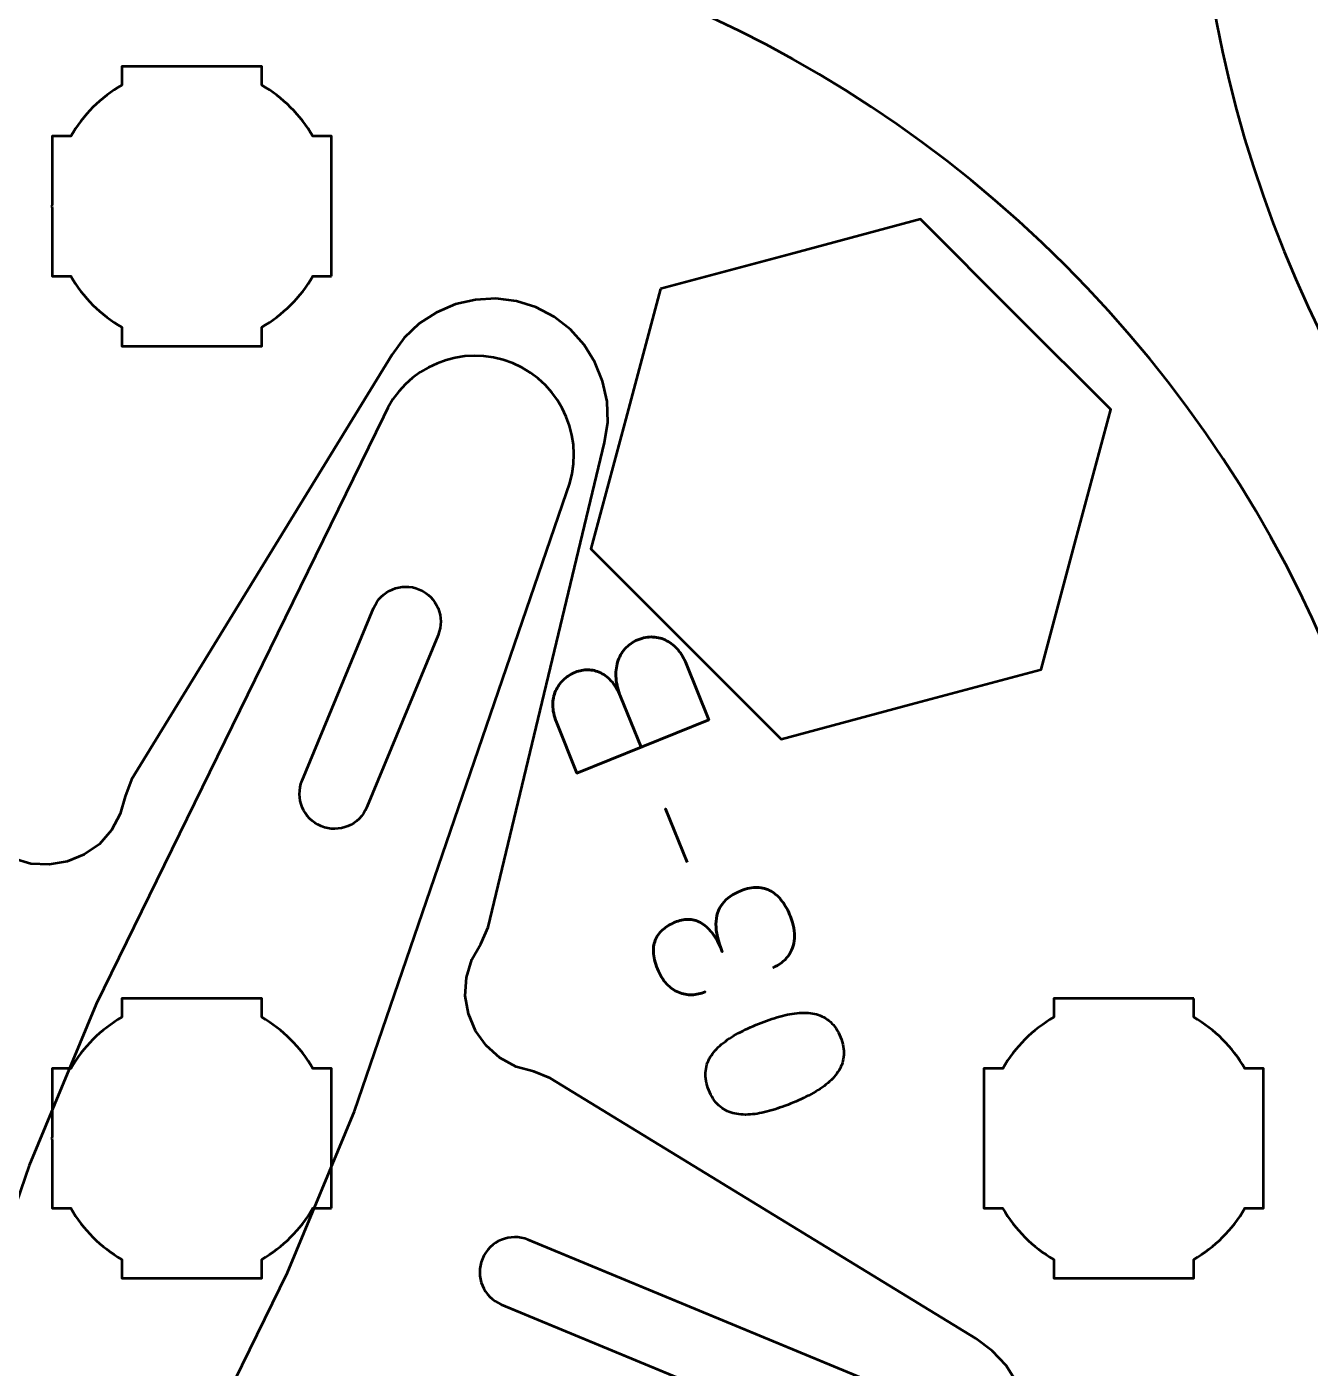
# Model space of a CAD drawing. Header units: centimetres. Extents: x -21 to 0, y -29.7 to 0.
# Drawn here: x -18.354 to -15.6, y -27.055 to -24.178 of the extents above; entities that cross this region are included whole.
import ezdxf

# ---------------------------------------------------------------- set-up
doc = ezdxf.new("R2010")
doc.units = ezdxf.units.CM
doc.header["$MEASUREMENT"] = 0
doc.layers.add('Layer 1', color=7, linetype='Continuous')

msp = doc.modelspace()

# ---------------------------------------------------------------- linework, layer by layer
at = {"layer": 'Layer 1', "color": 1, "lineweight": 53}
msp.add_open_spline([(-21.00003, -29.19995), (-21.00003, -29.19995), (-21.00003, -2.89992), (-21.00003, -2.89992), (-21.00003, -2.89992), (-21.00003, -2.81709), (-20.93286, -2.74992), (-20.85003, -2.74992), (-20.85003, -2.74992), (-20.7672, -2.74992), (-20.70003, -2.68275), (-20.70003, -2.59992), (-20.70003, -2.59992), (-20.70003, -2.51709), (-20.7672, -2.44992), (-20.85003, -2.44992), (-20.85003, -2.44992), (-20.93286, -2.44992), (-21.00003, -2.38275), (-21.00003, -2.29992), (-21.00003, -2.29992), (-21.00003, -2.21709), (-20.93286, -2.14992), (-20.85003, -2.14992), (-20.85003, -2.14992), (-20.7672, -2.14992), (-20.70003, -2.08275), (-20.70003, -1.99992), (-20.70003, -1.99992), (-20.70003, -1.91709), (-20.7672, -1.84992), (-20.85003, -1.84992), (-20.85003, -1.84992), (-20.93286, -1.84992), (-21.00003, -1.78275), (-21.00003, -1.69992), (-21.00003, -1.69992), (-21.00003, -1.61709), (-20.93286, -1.54992), (-20.85003, -1.54992), (-20.85003, -1.54992), (-20.7672, -1.54992), (-20.70003, -1.48275), (-20.70003, -1.39992), (-20.70003, -1.39992), (-20.70003, -1.31709), (-20.7672, -1.24992), (-20.85003, -1.24992), (-20.85003, -1.24992), (-20.93286, -1.24992), (-21.00003, -1.18275), (-21.00003, -1.09992), (-21.00003, -1.09992), (-21.00003, -1.09992), (-21.00003, -0.49992), (-21.00003, -0.49992), (-21.00003, -0.49992), (-21.00003, -0.22295), (-20.77694, 0.00004), (-20.49994, 0.00004), (-20.49994, 0.00004), (-20.49994, 0.00004), (-0.50008, 0.00004), (-0.50008, 0.00004), (-0.50008, 0.00004), (-0.22294, 0.00004), (0.00002, -0.22295), (0.00002, -0.49992), (0.00002, -0.49992), (0.00002, -0.49992), (0.00002, -29.19995), (0.00002, -29.19995), (0.00002, -29.19995), (0.00002, -29.47695), (-0.22294, -29.70004), (-0.50008, -29.70004), (-0.50008, -29.70004), (-0.50008, -29.70004), (-20.49994, -29.70004), (-20.49994, -29.70004), (-20.49994, -29.70004), (-20.77694, -29.70004), (-21.00003, -29.47695), (-21.00003, -29.19995)], degree=3, knots=[0, 0, 0, 0, 0.047619, 0.047619, 0.047619, 0.047619, 0.0952381, 0.0952381, 0.0952381, 0.0952381, 0.1428571, 0.1428571, 0.1428571, 0.1428571, 0.1904762, 0.1904762, 0.1904762, 0.1904762, 0.2380952, 0.2380952, 0.2380952, 0.2380952, 0.2857143, 0.2857143, 0.2857143, 0.2857143, 0.3333333, 0.3333333, 0.3333333, 0.3333333, 0.3809524, 0.3809524, 0.3809524, 0.3809524, 0.4285714, 0.4285714, 0.4285714, 0.4285714, 0.4761905, 0.4761905, 0.4761905, 0.4761905, 0.5238095, 0.5238095, 0.5238095, 0.5238095, 0.5714286, 0.5714286, 0.5714286, 0.5714286, 0.6190476, 0.6190476, 0.6190476, 0.6190476, 0.6666667, 0.6666667, 0.6666667, 0.6666667, 0.7142857, 0.7142857, 0.7142857, 0.7142857, 0.7619048, 0.7619048, 0.7619048, 0.7619048, 0.8095238, 0.8095238, 0.8095238, 0.8095238, 0.8571429, 0.8571429, 0.8571429, 0.8571429, 0.9047619, 0.9047619, 0.9047619, 0.9047619, 0.952381, 0.952381, 0.952381, 0.952381, 1, 1, 1, 1], dxfattribs=at)
at = {"layer": 'Layer 1', "color": 3, "lineweight": 53}
for points in [[(-15.07368, -21.78858), (-14.03898, -20.75388), (-12.36074, -20.75388), (-11.32601, -21.78861), (-11.32601, -21.78861), (-10.29131, -22.82331), (-10.29131, -24.50155), (-11.32601, -25.53625), (-11.32601, -25.53625), (-12.36074, -26.57097), (-14.03898, -26.57097), (-15.07368, -25.53627), (-15.07368, -25.53627), (-16.10841, -24.50155), (-16.10841, -22.82331), (-15.07368, -21.78858)], [(-19.87373, -24.68858), (-18.83903, -23.65388), (-17.16079, -23.65388), (-16.12606, -24.68861), (-16.12606, -24.68861), (-15.09136, -25.72331), (-15.09136, -27.40155), (-16.12606, -28.43625), (-16.12606, -28.43625), (-17.16079, -29.47097), (-18.83903, -29.47097), (-19.87373, -28.43627), (-19.87373, -28.43627), (-20.90846, -27.40155), (-20.90846, -25.72331), (-19.87373, -24.68858)]]:
    msp.add_open_spline(points, degree=3, knots=[0, 0, 0, 0, 0.25, 0.25, 0.25, 0.25, 0.5, 0.5, 0.5, 0.5, 0.75, 0.75, 0.75, 0.75, 1, 1, 1, 1], dxfattribs=at)
at = {"layer": 'Layer 1', "lineweight": 53}
for points, knots in [([(-17.69994, -24.71246), (-17.69994, -24.71246), (-17.74014, -24.71246), (-17.74014, -24.71246), (-17.74014, -24.71246), (-17.76647, -24.75798), (-17.80443, -24.79591), (-17.84994, -24.82224), (-17.84994, -24.82224), (-17.84994, -24.82224), (-17.84994, -24.86246), (-17.84994, -24.86246), (-17.84994, -24.86246), (-17.84994, -24.86246), (-18.14994, -24.86246), (-18.14994, -24.86246), (-18.14994, -24.86246), (-18.14994, -24.86246), (-18.14994, -24.82227), (-18.14994, -24.82227), (-18.14994, -24.82227), (-18.19547, -24.79594), (-18.23346, -24.75799), (-18.25982, -24.71246), (-18.25982, -24.71246), (-18.25982, -24.71246), (-18.29994, -24.71246), (-18.29994, -24.71246), (-18.29994, -24.71246), (-18.29994, -24.71246), (-18.29994, -24.56704), (-18.29994, -24.56704), (-18.29994, -24.56704), (-18.29994, -24.56704), (-18.3, -24.56239), (-18.3, -24.56239), (-18.3, -24.56239), (-18.3, -24.56239), (-18.29994, -24.55775), (-18.29994, -24.55775), (-18.29994, -24.55775), (-18.29994, -24.55775), (-18.29994, -24.41246), (-18.29994, -24.41246), (-18.29994, -24.41246), (-18.29994, -24.41246), (-18.25987, -24.41246), (-18.25987, -24.41246), (-18.25987, -24.41246), (-18.23352, -24.36689), (-18.19552, -24.32888), (-18.14994, -24.30252), (-18.14994, -24.30252), (-18.14994, -24.30252), (-18.14994, -24.26246), (-18.14994, -24.26246), (-18.14994, -24.26246), (-18.14994, -24.26246), (-18.00666, -24.26246), (-18.00666, -24.26246), (-18.00666, -24.26246), (-18.00666, -24.26246), (-17.99999, -24.26238), (-17.99999, -24.26238), (-17.99999, -24.26238), (-17.99999, -24.26238), (-17.99331, -24.26246), (-17.99331, -24.26246), (-17.99331, -24.26246), (-17.99331, -24.26246), (-17.84994, -24.26246), (-17.84994, -24.26246), (-17.84994, -24.26246), (-17.84994, -24.26246), (-17.84994, -24.30256), (-17.84994, -24.30256), (-17.84994, -24.30256), (-17.8044, -24.32892), (-17.76642, -24.36691), (-17.74009, -24.41246), (-17.74009, -24.41246), (-17.74009, -24.41246), (-17.69994, -24.41246), (-17.69994, -24.41246), (-17.69994, -24.41246), (-17.69994, -24.41246), (-17.69994, -24.71246), (-17.69994, -24.71246)], [0, 0, 0, 0, 0.0454545, 0.0454545, 0.0454545, 0.0454545, 0.0909091, 0.0909091, 0.0909091, 0.0909091, 0.1363636, 0.1363636, 0.1363636, 0.1363636, 0.1818182, 0.1818182, 0.1818182, 0.1818182, 0.2272727, 0.2272727, 0.2272727, 0.2272727, 0.2727273, 0.2727273, 0.2727273, 0.2727273, 0.3181818, 0.3181818, 0.3181818, 0.3181818, 0.3636364, 0.3636364, 0.3636364, 0.3636364, 0.4090909, 0.4090909, 0.4090909, 0.4090909, 0.4545455, 0.4545455, 0.4545455, 0.4545455, 0.5, 0.5, 0.5, 0.5, 0.5454545, 0.5454545, 0.5454545, 0.5454545, 0.5909091, 0.5909091, 0.5909091, 0.5909091, 0.6363636, 0.6363636, 0.6363636, 0.6363636, 0.6818182, 0.6818182, 0.6818182, 0.6818182, 0.7272727, 0.7272727, 0.7272727, 0.7272727, 0.7727273, 0.7727273, 0.7727273, 0.7727273, 0.8181818, 0.8181818, 0.8181818, 0.8181818, 0.8636364, 0.8636364, 0.8636364, 0.8636364, 0.9090909, 0.9090909, 0.9090909, 0.9090909, 0.9545455, 0.9545455, 0.9545455, 0.9545455, 1, 1, 1, 1]), ([(-16.99394, -24.73997), (-16.99394, -24.73997), (-16.71511, -24.66526), (-16.71511, -24.66526), (-16.71511, -24.66526), (-16.71511, -24.66526), (-16.43627, -24.59054), (-16.43627, -24.59054), (-16.43627, -24.59054), (-16.43627, -24.59054), (-16.23214, -24.79466), (-16.23214, -24.79466), (-16.23214, -24.79466), (-16.23214, -24.79466), (-16.02802, -24.99879), (-16.02802, -24.99879), (-16.02802, -24.99879), (-16.02802, -24.99879), (-16.10274, -25.27763), (-16.10274, -25.27763), (-16.10274, -25.27763), (-16.10274, -25.27763), (-16.17745, -25.55646), (-16.17745, -25.55646), (-16.17745, -25.55646), (-16.17745, -25.55646), (-16.45628, -25.63118), (-16.45628, -25.63118), (-16.45628, -25.63118), (-16.45628, -25.63118), (-16.73513, -25.70589), (-16.73513, -25.70589), (-16.73513, -25.70589), (-16.73513, -25.70589), (-16.93925, -25.50177), (-16.93925, -25.50177), (-16.93925, -25.50177), (-16.93925, -25.50177), (-17.14337, -25.29765), (-17.14337, -25.29765), (-17.14337, -25.29765), (-17.14337, -25.29765), (-17.06866, -25.0188), (-17.06866, -25.0188), (-17.06866, -25.0188), (-17.06866, -25.0188), (-16.99394, -24.73997), (-16.99394, -24.73997)], [0, 0, 0, 0, 0.0833333, 0.0833333, 0.0833333, 0.0833333, 0.1666667, 0.1666667, 0.1666667, 0.1666667, 0.25, 0.25, 0.25, 0.25, 0.3333333, 0.3333333, 0.3333333, 0.3333333, 0.4166667, 0.4166667, 0.4166667, 0.4166667, 0.5, 0.5, 0.5, 0.5, 0.5833333, 0.5833333, 0.5833333, 0.5833333, 0.6666667, 0.6666667, 0.6666667, 0.6666667, 0.75, 0.75, 0.75, 0.75, 0.8333333, 0.8333333, 0.8333333, 0.8333333, 0.9166667, 0.9166667, 0.9166667, 0.9166667, 1, 1, 1, 1]), ([(-17.76306, -25.79462), (-17.77891, -25.83288), (-17.76073, -25.87677), (-17.72247, -25.89261), (-17.72247, -25.89261), (-17.68422, -25.90846), (-17.64033, -25.89028), (-17.62448, -25.85202), (-17.62448, -25.85202), (-17.62448, -25.85202), (-17.47141, -25.48247), (-17.47141, -25.48247), (-17.47141, -25.48247), (-17.45556, -25.44421), (-17.47374, -25.40033), (-17.512, -25.38448), (-17.512, -25.38448), (-17.55026, -25.36863), (-17.59414, -25.38681), (-17.60999, -25.42507), (-17.60999, -25.42507), (-17.60999, -25.42507), (-17.76306, -25.79462), (-17.76306, -25.79462)], [0, 0, 0, 0, 0.1666667, 0.1666667, 0.1666667, 0.1666667, 0.3333333, 0.3333333, 0.3333333, 0.3333333, 0.5, 0.5, 0.5, 0.5, 0.6666667, 0.6666667, 0.6666667, 0.6666667, 0.8333333, 0.8333333, 0.8333333, 0.8333333, 1, 1, 1, 1]), ([(-17.69994, -26.71246), (-17.69994, -26.71246), (-17.74014, -26.71246), (-17.74014, -26.71246), (-17.74014, -26.71246), (-17.76647, -26.75798), (-17.80443, -26.79591), (-17.84994, -26.82224), (-17.84994, -26.82224), (-17.84994, -26.82224), (-17.84994, -26.86246), (-17.84994, -26.86246), (-17.84994, -26.86246), (-17.84994, -26.86246), (-18.14994, -26.86246), (-18.14994, -26.86246), (-18.14994, -26.86246), (-18.14994, -26.86246), (-18.14994, -26.82227), (-18.14994, -26.82227), (-18.14994, -26.82227), (-18.19547, -26.79594), (-18.23346, -26.75799), (-18.25982, -26.71246), (-18.25982, -26.71246), (-18.25982, -26.71246), (-18.29994, -26.71246), (-18.29994, -26.71246), (-18.29994, -26.71246), (-18.29994, -26.71246), (-18.29994, -26.56704), (-18.29994, -26.56704), (-18.29994, -26.56704), (-18.29994, -26.56704), (-18.3, -26.56239), (-18.3, -26.56239), (-18.3, -26.56239), (-18.3, -26.56239), (-18.29994, -26.55775), (-18.29994, -26.55775), (-18.29994, -26.55775), (-18.29994, -26.55775), (-18.29994, -26.41246), (-18.29994, -26.41246), (-18.29994, -26.41246), (-18.29994, -26.41246), (-18.25987, -26.41246), (-18.25987, -26.41246), (-18.25987, -26.41246), (-18.23352, -26.36689), (-18.19552, -26.32888), (-18.14994, -26.30252), (-18.14994, -26.30252), (-18.14994, -26.30252), (-18.14994, -26.26246), (-18.14994, -26.26246), (-18.14994, -26.26246), (-18.14994, -26.26246), (-18.00666, -26.26246), (-18.00666, -26.26246), (-18.00666, -26.26246), (-18.00666, -26.26246), (-17.99999, -26.26238), (-17.99999, -26.26238), (-17.99999, -26.26238), (-17.99999, -26.26238), (-17.99331, -26.26246), (-17.99331, -26.26246), (-17.99331, -26.26246), (-17.99331, -26.26246), (-17.84994, -26.26246), (-17.84994, -26.26246), (-17.84994, -26.26246), (-17.84994, -26.26246), (-17.84994, -26.30256), (-17.84994, -26.30256), (-17.84994, -26.30256), (-17.8044, -26.32892), (-17.76642, -26.36691), (-17.74009, -26.41246), (-17.74009, -26.41246), (-17.74009, -26.41246), (-17.69994, -26.41246), (-17.69994, -26.41246), (-17.69994, -26.41246), (-17.69994, -26.41246), (-17.69994, -26.71246), (-17.69994, -26.71246)], [0, 0, 0, 0, 0.0454545, 0.0454545, 0.0454545, 0.0454545, 0.0909091, 0.0909091, 0.0909091, 0.0909091, 0.1363636, 0.1363636, 0.1363636, 0.1363636, 0.1818182, 0.1818182, 0.1818182, 0.1818182, 0.2272727, 0.2272727, 0.2272727, 0.2272727, 0.2727273, 0.2727273, 0.2727273, 0.2727273, 0.3181818, 0.3181818, 0.3181818, 0.3181818, 0.3636364, 0.3636364, 0.3636364, 0.3636364, 0.4090909, 0.4090909, 0.4090909, 0.4090909, 0.4545455, 0.4545455, 0.4545455, 0.4545455, 0.5, 0.5, 0.5, 0.5, 0.5454545, 0.5454545, 0.5454545, 0.5454545, 0.5909091, 0.5909091, 0.5909091, 0.5909091, 0.6363636, 0.6363636, 0.6363636, 0.6363636, 0.6818182, 0.6818182, 0.6818182, 0.6818182, 0.7272727, 0.7272727, 0.7272727, 0.7272727, 0.7727273, 0.7727273, 0.7727273, 0.7727273, 0.8181818, 0.8181818, 0.8181818, 0.8181818, 0.8636364, 0.8636364, 0.8636364, 0.8636364, 0.9090909, 0.9090909, 0.9090909, 0.9090909, 0.9545455, 0.9545455, 0.9545455, 0.9545455, 1, 1, 1, 1]), ([(-15.84993, -26.26239), (-15.84993, -26.26239), (-15.84993, -26.30259), (-15.84993, -26.30259), (-15.84993, -26.30259), (-15.80441, -26.32892), (-15.76648, -26.36688), (-15.74015, -26.41239), (-15.74015, -26.41239), (-15.74015, -26.41239), (-15.69993, -26.41239), (-15.69993, -26.41239), (-15.69993, -26.41239), (-15.69993, -26.41239), (-15.69993, -26.71239), (-15.69993, -26.71239), (-15.69993, -26.71239), (-15.69993, -26.71239), (-15.74012, -26.71239), (-15.74012, -26.71239), (-15.74012, -26.71239), (-15.76645, -26.75792), (-15.8044, -26.79591), (-15.84993, -26.82227), (-15.84993, -26.82227), (-15.84993, -26.82227), (-15.84993, -26.86239), (-15.84993, -26.86239), (-15.84993, -26.86239), (-15.84993, -26.86239), (-15.99535, -26.86239), (-15.99535, -26.86239), (-15.99535, -26.86239), (-15.99535, -26.86239), (-16, -26.86245), (-16, -26.86245), (-16, -26.86245), (-16, -26.86245), (-16.00464, -26.86239), (-16.00464, -26.86239), (-16.00464, -26.86239), (-16.00464, -26.86239), (-16.14993, -26.86239), (-16.14993, -26.86239), (-16.14993, -26.86239), (-16.14993, -26.86239), (-16.14993, -26.82232), (-16.14993, -26.82232), (-16.14993, -26.82232), (-16.1955, -26.79597), (-16.23351, -26.75797), (-16.25987, -26.71239), (-16.25987, -26.71239), (-16.25987, -26.71239), (-16.29993, -26.71239), (-16.29993, -26.71239), (-16.29993, -26.71239), (-16.29993, -26.71239), (-16.29993, -26.56911), (-16.29993, -26.56911), (-16.29993, -26.56911), (-16.29993, -26.56911), (-16.30001, -26.56244), (-16.30001, -26.56244), (-16.30001, -26.56244), (-16.30001, -26.56244), (-16.29993, -26.55576), (-16.29993, -26.55576), (-16.29993, -26.55576), (-16.29993, -26.55576), (-16.29993, -26.41239), (-16.29993, -26.41239), (-16.29993, -26.41239), (-16.29993, -26.41239), (-16.25983, -26.41239), (-16.25983, -26.41239), (-16.25983, -26.41239), (-16.23347, -26.36685), (-16.19548, -26.32887), (-16.14993, -26.30254), (-16.14993, -26.30254), (-16.14993, -26.30254), (-16.14993, -26.26239), (-16.14993, -26.26239), (-16.14993, -26.26239), (-16.14993, -26.26239), (-15.84993, -26.26239), (-15.84993, -26.26239)], [0, 0, 0, 0, 0.0454545, 0.0454545, 0.0454545, 0.0454545, 0.0909091, 0.0909091, 0.0909091, 0.0909091, 0.1363636, 0.1363636, 0.1363636, 0.1363636, 0.1818182, 0.1818182, 0.1818182, 0.1818182, 0.2272727, 0.2272727, 0.2272727, 0.2272727, 0.2727273, 0.2727273, 0.2727273, 0.2727273, 0.3181818, 0.3181818, 0.3181818, 0.3181818, 0.3636364, 0.3636364, 0.3636364, 0.3636364, 0.4090909, 0.4090909, 0.4090909, 0.4090909, 0.4545455, 0.4545455, 0.4545455, 0.4545455, 0.5, 0.5, 0.5, 0.5, 0.5454545, 0.5454545, 0.5454545, 0.5454545, 0.5909091, 0.5909091, 0.5909091, 0.5909091, 0.6363636, 0.6363636, 0.6363636, 0.6363636, 0.6818182, 0.6818182, 0.6818182, 0.6818182, 0.7272727, 0.7272727, 0.7272727, 0.7272727, 0.7727273, 0.7727273, 0.7727273, 0.7727273, 0.8181818, 0.8181818, 0.8181818, 0.8181818, 0.8636364, 0.8636364, 0.8636364, 0.8636364, 0.9090909, 0.9090909, 0.9090909, 0.9090909, 0.9545455, 0.9545455, 0.9545455, 0.9545455, 1, 1, 1, 1]), ([(-16.49301, -27.10542), (-16.45475, -27.12127), (-16.43657, -27.16515), (-16.45242, -27.20341), (-16.45242, -27.20341), (-16.46826, -27.24167), (-16.51215, -27.25985), (-16.55041, -27.244), (-16.55041, -27.244), (-16.55041, -27.244), (-17.33571, -26.91872), (-17.33571, -26.91872), (-17.33571, -26.91872), (-17.37396, -26.90287), (-17.39214, -26.85899), (-17.3763, -26.82073), (-17.3763, -26.82073), (-17.36045, -26.78247), (-17.31656, -26.76429), (-17.2783, -26.78014), (-17.2783, -26.78014), (-17.2783, -26.78014), (-16.49301, -27.10542), (-16.49301, -27.10542)], [0, 0, 0, 0, 0.1666667, 0.1666667, 0.1666667, 0.1666667, 0.3333333, 0.3333333, 0.3333333, 0.3333333, 0.5, 0.5, 0.5, 0.5, 0.6666667, 0.6666667, 0.6666667, 0.6666667, 0.8333333, 0.8333333, 0.8333333, 0.8333333, 1, 1, 1, 1])]:
    msp.add_open_spline(points, degree=3, knots=knots, dxfattribs=at)
at = {"layer": 'Layer 1', "color": 5, "lineweight": 53}
for points, knots in [([(-18.88582, -28.05642), (-18.88582, -28.05642), (-18.63555, -27.01547), (-18.63555, -27.01547), (-18.63555, -27.01547), (-18.63555, -27.01547), (-18.61996, -26.97991), (-18.61996, -26.97991), (-18.61996, -26.97991), (-18.61996, -26.97991), (-18.60071, -26.94587), (-18.60071, -26.94587), (-18.60071, -26.94587), (-18.60071, -26.94587), (-18.58952, -26.9085), (-18.58952, -26.9085), (-18.58952, -26.9085), (-18.58952, -26.9085), (-18.58699, -26.86926), (-18.58699, -26.86926), (-18.58699, -26.86926), (-18.58699, -26.86926), (-18.59371, -26.8296), (-18.59371, -26.8296), (-18.59371, -26.8296), (-18.59371, -26.8296), (-18.60873, -26.79338), (-18.60873, -26.79338), (-18.60873, -26.79338), (-18.60873, -26.79338), (-18.63157, -26.76162), (-18.63157, -26.76162), (-18.63157, -26.76162), (-18.63157, -26.76162), (-18.66082, -26.73493), (-18.66082, -26.73493), (-18.66082, -26.73493), (-18.66082, -26.73493), (-18.6959, -26.71611), (-18.6959, -26.71611), (-18.6959, -26.71611), (-18.6959, -26.71611), (-18.73356, -26.70565), (-18.73356, -26.70565), (-18.73356, -26.70565), (-18.73356, -26.70565), (-18.77003, -26.69227), (-18.77003, -26.69227), (-18.77003, -26.69227), (-18.77003, -26.69227), (-19.68203, -26.13273), (-19.68203, -26.13273), (-19.68203, -26.13273), (-19.68203, -26.13273), (-19.71762, -26.10685), (-19.71762, -26.10685), (-19.71762, -26.10685), (-19.71762, -26.10685), (-19.74722, -26.07486), (-19.74722, -26.07486), (-19.74722, -26.07486), (-19.74722, -26.07486), (-19.7715, -26.03823), (-19.7715, -26.03823), (-19.7715, -26.03823), (-19.7715, -26.03823), (-19.78895, -25.99757), (-19.78895, -25.99757), (-19.78895, -25.99757), (-19.78895, -25.99757), (-19.79843, -25.9542), (-19.79843, -25.9542), (-19.79843, -25.9542), (-19.79843, -25.9542), (-19.80083, -25.91033), (-19.80083, -25.91033), (-19.80083, -25.91033), (-19.80083, -25.91033), (-19.79544, -25.86627), (-19.79544, -25.86627), (-19.79544, -25.86627), (-19.79544, -25.86627), (-19.78243, -25.8245), (-19.78243, -25.8245), (-19.78243, -25.8245), (-19.78243, -25.8245), (-19.76179, -25.78503), (-19.76179, -25.78503), (-19.76179, -25.78503), (-19.76179, -25.78503), (-19.73444, -25.75007), (-19.73444, -25.75007), (-19.73444, -25.75007), (-19.73444, -25.75007), (-19.70173, -25.72075), (-19.70173, -25.72075), (-19.70173, -25.72075), (-19.70173, -25.72075), (-19.66466, -25.69752), (-19.66466, -25.69752), (-19.66466, -25.69752), (-19.66466, -25.69752), (-19.62357, -25.6811), (-19.62357, -25.6811), (-19.62357, -25.6811), (-19.62357, -25.6811), (-19.5802, -25.67163), (-19.5802, -25.67163), (-19.5802, -25.67163), (-19.5802, -25.67163), (-19.53665, -25.66995), (-19.53665, -25.66995), (-19.53665, -25.66995), (-19.53665, -25.66995), (-19.49318, -25.67681), (-19.49318, -25.67681), (-19.49318, -25.67681), (-19.49318, -25.67681), (-18.45295, -25.92677), (-18.45295, -25.92677), (-18.45295, -25.92677), (-18.45295, -25.92677), (-18.4174, -25.94236), (-18.4174, -25.94236), (-18.4174, -25.94236), (-18.4174, -25.94236), (-18.38337, -25.9616), (-18.38337, -25.9616), (-18.38337, -25.9616), (-18.38337, -25.9616), (-18.34526, -25.97309), (-18.34526, -25.97309), (-18.34526, -25.97309), (-18.34526, -25.97309), (-18.3057, -25.9749), (-18.3057, -25.9749), (-18.3057, -25.9749), (-18.3057, -25.9749), (-18.2671, -25.96861), (-18.2671, -25.96861), (-18.2671, -25.96861), (-18.2671, -25.96861), (-18.23086, -25.95361), (-18.23086, -25.95361), (-18.23086, -25.95361), (-18.23086, -25.95361), (-18.19837, -25.93105), (-18.19837, -25.93105), (-18.19837, -25.93105), (-18.19837, -25.93105), (-18.17241, -25.9015), (-18.17241, -25.9015), (-18.17241, -25.9015), (-18.17241, -25.9015), (-18.1536, -25.86644), (-18.1536, -25.86644), (-18.1536, -25.86644), (-18.1536, -25.86644), (-18.14314, -25.82875), (-18.14314, -25.82875), (-18.14314, -25.82875), (-18.14314, -25.82875), (-18.12902, -25.79259), (-18.12902, -25.79259), (-18.12902, -25.79259), (-18.12902, -25.79259), (-17.57022, -24.8803), (-17.57022, -24.8803), (-17.57022, -24.8803), (-17.57022, -24.8803), (-17.54435, -24.84473), (-17.54435, -24.84473), (-17.54435, -24.84473), (-17.54435, -24.84473), (-17.51206, -24.81437), (-17.51206, -24.81437), (-17.51206, -24.81437), (-17.51206, -24.81437), (-17.47469, -24.79042), (-17.47469, -24.79042), (-17.47469, -24.79042), (-17.47469, -24.79042), (-17.43403, -24.77297), (-17.43403, -24.77297), (-17.43403, -24.77297), (-17.43403, -24.77297), (-17.3914, -24.76319), (-17.3914, -24.76319), (-17.3914, -24.76319), (-17.3914, -24.76319), (-17.34753, -24.76078), (-17.34753, -24.76078), (-17.34753, -24.76078), (-17.34753, -24.76078), (-17.30347, -24.76617), (-17.30347, -24.76617), (-17.30347, -24.76617), (-17.30347, -24.76617), (-17.2617, -24.77918), (-17.2617, -24.77918), (-17.2617, -24.77918), (-17.2617, -24.77918), (-17.22224, -24.79982), (-17.22224, -24.79982), (-17.22224, -24.79982), (-17.22224, -24.79982), (-17.18726, -24.82717), (-17.18726, -24.82717), (-17.18726, -24.82717), (-17.18726, -24.82717), (-17.15794, -24.85989), (-17.15794, -24.85989), (-17.15794, -24.85989), (-17.15794, -24.85989), (-17.13471, -24.89695), (-17.13471, -24.89695), (-17.13471, -24.89695), (-17.13471, -24.89695), (-17.1183, -24.93804), (-17.1183, -24.93804), (-17.1183, -24.93804), (-17.1183, -24.93804), (-17.10881, -24.98141), (-17.10881, -24.98141), (-17.10881, -24.98141), (-17.10881, -24.98141), (-17.10744, -25.0257), (-17.10744, -25.0257), (-17.10744, -25.0257), (-17.10744, -25.0257), (-17.1143, -25.06915), (-17.1143, -25.06915), (-17.1143, -25.06915), (-17.1143, -25.06915), (-17.36426, -26.10936), (-17.36426, -26.10936), (-17.36426, -26.10936), (-17.36426, -26.10936), (-17.37985, -26.14492), (-17.37985, -26.14492), (-17.37985, -26.14492), (-17.37985, -26.14492), (-17.39909, -26.17896), (-17.39909, -26.17896), (-17.39909, -26.17896), (-17.39909, -26.17896), (-17.41059, -26.21706), (-17.41059, -26.21706), (-17.41059, -26.21706), (-17.41059, -26.21706), (-17.41313, -26.25631), (-17.41313, -26.25631), (-17.41313, -26.25631), (-17.41313, -26.25631), (-17.4061, -26.29524), (-17.4061, -26.29524), (-17.4061, -26.29524), (-17.4061, -26.29524), (-17.39109, -26.33146), (-17.39109, -26.33146), (-17.39109, -26.33146), (-17.39109, -26.33146), (-17.36823, -26.36322), (-17.36823, -26.36322), (-17.36823, -26.36322), (-17.36823, -26.36322), (-17.33899, -26.3899), (-17.33899, -26.3899), (-17.33899, -26.3899), (-17.33899, -26.3899), (-17.30392, -26.40872), (-17.30392, -26.40872), (-17.30392, -26.40872), (-17.30392, -26.40872), (-17.26625, -26.41918), (-17.26625, -26.41918), (-17.26625, -26.41918), (-17.26625, -26.41918), (-17.23081, -26.433), (-17.23081, -26.433), (-17.23081, -26.433), (-17.23081, -26.433), (-16.31779, -26.99209), (-16.31779, -26.99209), (-16.31779, -26.99209), (-16.31779, -26.99209), (-16.28222, -27.01798), (-16.28222, -27.01798), (-16.28222, -27.01798), (-16.28222, -27.01798), (-16.25259, -27.04997), (-16.25259, -27.04997), (-16.25259, -27.04997), (-16.25259, -27.04997), (-16.22863, -27.08733), (-16.22863, -27.08733), (-16.22863, -27.08733), (-16.22863, -27.08733), (-16.21118, -27.12799), (-16.21118, -27.12799), (-16.21118, -27.12799), (-16.21118, -27.12799), (-16.2014, -27.17063), (-16.2014, -27.17063), (-16.2014, -27.17063), (-16.2014, -27.17063), (-16.19901, -27.21449), (-16.19901, -27.21449), (-16.19901, -27.21449), (-16.19901, -27.21449), (-16.20438, -27.25856), (-16.20438, -27.25856), (-16.20438, -27.25856), (-16.20438, -27.25856), (-16.2177, -27.30106), (-16.2177, -27.30106), (-16.2177, -27.30106), (-16.2177, -27.30106), (-16.23804, -27.3398), (-16.23804, -27.3398), (-16.23804, -27.3398), (-16.23804, -27.3398), (-16.26539, -27.37476), (-16.26539, -27.37476), (-16.26539, -27.37476), (-16.26539, -27.37476), (-16.2981, -27.40408), (-16.2981, -27.40408), (-16.2981, -27.40408), (-16.2981, -27.40408), (-16.33547, -27.42805), (-16.33547, -27.42805), (-16.33547, -27.42805), (-16.33547, -27.42805), (-16.37656, -27.44446), (-16.37656, -27.44446), (-16.37656, -27.44446), (-16.37656, -27.44446), (-16.41962, -27.4532), (-16.41962, -27.4532), (-16.41962, -27.4532), (-16.41962, -27.4532), (-16.46319, -27.45488), (-16.46319, -27.45488), (-16.46319, -27.45488), (-16.46319, -27.45488), (-16.50665, -27.44802), (-16.50665, -27.44802), (-16.50665, -27.44802), (-16.50665, -27.44802), (-17.54789, -27.1985), (-17.54789, -27.1985), (-17.54789, -27.1985), (-17.54789, -27.1985), (-17.58241, -27.18248), (-17.58241, -27.18248), (-17.58241, -27.18248), (-17.58241, -27.18248), (-17.61645, -27.16323), (-17.61645, -27.16323), (-17.61645, -27.16323), (-17.61645, -27.16323), (-17.65456, -27.15174), (-17.65456, -27.15174), (-17.65456, -27.15174), (-17.65456, -27.15174), (-17.6941, -27.14994), (-17.6941, -27.14994), (-17.6941, -27.14994), (-17.6941, -27.14994), (-17.73272, -27.15623), (-17.73272, -27.15623), (-17.73272, -27.15623), (-17.73272, -27.15623), (-17.76894, -27.17123), (-17.76894, -27.17123), (-17.76894, -27.17123), (-17.76894, -27.17123), (-17.80174, -27.19452), (-17.80174, -27.19452), (-17.80174, -27.19452), (-17.80174, -27.19452), (-17.8277, -27.22406), (-17.8277, -27.22406), (-17.8277, -27.22406), (-17.8277, -27.22406), (-17.84621, -27.2584), (-17.84621, -27.2584), (-17.84621, -27.2584), (-17.84621, -27.2584), (-17.85667, -27.29608), (-17.85667, -27.29608), (-17.85667, -27.29608), (-17.85667, -27.29608), (-17.8708, -27.33224), (-17.8708, -27.33224), (-17.8708, -27.33224), (-17.8708, -27.33224), (-18.42989, -28.24527), (-18.42989, -28.24527), (-18.42989, -28.24527), (-18.42989, -28.24527), (-18.45577, -28.28085), (-18.45577, -28.28085), (-18.45577, -28.28085), (-18.45577, -28.28085), (-18.48806, -28.3112), (-18.48806, -28.3112), (-18.48806, -28.3112), (-18.48806, -28.3112), (-18.52543, -28.33516), (-18.52543, -28.33516), (-18.52543, -28.33516), (-18.52543, -28.33516), (-18.56579, -28.35188), (-18.56579, -28.35188), (-18.56579, -28.35188), (-18.56579, -28.35188), (-18.60872, -28.36239), (-18.60872, -28.36239), (-18.60872, -28.36239), (-18.60872, -28.36239), (-18.65229, -28.36407), (-18.65229, -28.36407), (-18.65229, -28.36407), (-18.65229, -28.36407), (-18.69636, -28.35867), (-18.69636, -28.35867), (-18.69636, -28.35867), (-18.69636, -28.35867), (-18.73886, -28.34536), (-18.73886, -28.34536), (-18.73886, -28.34536), (-18.73886, -28.34536), (-18.77759, -28.32502), (-18.77759, -28.32502), (-18.77759, -28.32502), (-18.77759, -28.32502), (-18.81256, -28.29768), (-18.81256, -28.29768), (-18.81256, -28.29768), (-18.81256, -28.29768), (-18.84218, -28.26569), (-18.84218, -28.26569), (-18.84218, -28.26569), (-18.84218, -28.26569), (-18.86511, -28.2279), (-18.86511, -28.2279), (-18.86511, -28.2279), (-18.86511, -28.2279), (-18.88182, -28.18754), (-18.88182, -28.18754), (-18.88182, -28.18754), (-18.88182, -28.18754), (-18.89131, -28.14417), (-18.89131, -28.14417), (-18.89131, -28.14417), (-18.89131, -28.14417), (-18.89267, -28.09988), (-18.89267, -28.09988), (-18.89267, -28.09988), (-18.89267, -28.09988), (-18.88582, -28.05642), (-18.88582, -28.05642)], [0, 0, 0, 0, 0.0086207, 0.0086207, 0.0086207, 0.0086207, 0.0172414, 0.0172414, 0.0172414, 0.0172414, 0.0258621, 0.0258621, 0.0258621, 0.0258621, 0.0344828, 0.0344828, 0.0344828, 0.0344828, 0.0431034, 0.0431034, 0.0431034, 0.0431034, 0.0517241, 0.0517241, 0.0517241, 0.0517241, 0.0603448, 0.0603448, 0.0603448, 0.0603448, 0.0689655, 0.0689655, 0.0689655, 0.0689655, 0.0775862, 0.0775862, 0.0775862, 0.0775862, 0.0862069, 0.0862069, 0.0862069, 0.0862069, 0.0948276, 0.0948276, 0.0948276, 0.0948276, 0.1034483, 0.1034483, 0.1034483, 0.1034483, 0.112069, 0.112069, 0.112069, 0.112069, 0.1206897, 0.1206897, 0.1206897, 0.1206897, 0.1293103, 0.1293103, 0.1293103, 0.1293103, 0.137931, 0.137931, 0.137931, 0.137931, 0.1465517, 0.1465517, 0.1465517, 0.1465517, 0.1551724, 0.1551724, 0.1551724, 0.1551724, 0.1637931, 0.1637931, 0.1637931, 0.1637931, 0.1724138, 0.1724138, 0.1724138, 0.1724138, 0.1810345, 0.1810345, 0.1810345, 0.1810345, 0.1896552, 0.1896552, 0.1896552, 0.1896552, 0.1982759, 0.1982759, 0.1982759, 0.1982759, 0.2068966, 0.2068966, 0.2068966, 0.2068966, 0.2155172, 0.2155172, 0.2155172, 0.2155172, 0.2241379, 0.2241379, 0.2241379, 0.2241379, 0.2327586, 0.2327586, 0.2327586, 0.2327586, 0.2413793, 0.2413793, 0.2413793, 0.2413793, 0.25, 0.25, 0.25, 0.25, 0.2586207, 0.2586207, 0.2586207, 0.2586207, 0.2672414, 0.2672414, 0.2672414, 0.2672414, 0.2758621, 0.2758621, 0.2758621, 0.2758621, 0.2844828, 0.2844828, 0.2844828, 0.2844828, 0.2931034, 0.2931034, 0.2931034, 0.2931034, 0.3017241, 0.3017241, 0.3017241, 0.3017241, 0.3103448, 0.3103448, 0.3103448, 0.3103448, 0.3189655, 0.3189655, 0.3189655, 0.3189655, 0.3275862, 0.3275862, 0.3275862, 0.3275862, 0.3362069, 0.3362069, 0.3362069, 0.3362069, 0.3448276, 0.3448276, 0.3448276, 0.3448276, 0.3534483, 0.3534483, 0.3534483, 0.3534483, 0.362069, 0.362069, 0.362069, 0.362069, 0.3706897, 0.3706897, 0.3706897, 0.3706897, 0.3793103, 0.3793103, 0.3793103, 0.3793103, 0.387931, 0.387931, 0.387931, 0.387931, 0.3965517, 0.3965517, 0.3965517, 0.3965517, 0.4051724, 0.4051724, 0.4051724, 0.4051724, 0.4137931, 0.4137931, 0.4137931, 0.4137931, 0.4224138, 0.4224138, 0.4224138, 0.4224138, 0.4310345, 0.4310345, 0.4310345, 0.4310345, 0.4396552, 0.4396552, 0.4396552, 0.4396552, 0.4482759, 0.4482759, 0.4482759, 0.4482759, 0.4568966, 0.4568966, 0.4568966, 0.4568966, 0.4655172, 0.4655172, 0.4655172, 0.4655172, 0.4741379, 0.4741379, 0.4741379, 0.4741379, 0.4827586, 0.4827586, 0.4827586, 0.4827586, 0.4913793, 0.4913793, 0.4913793, 0.4913793, 0.5, 0.5, 0.5, 0.5, 0.5086207, 0.5086207, 0.5086207, 0.5086207, 0.5172414, 0.5172414, 0.5172414, 0.5172414, 0.5258621, 0.5258621, 0.5258621, 0.5258621, 0.5344828, 0.5344828, 0.5344828, 0.5344828, 0.5431034, 0.5431034, 0.5431034, 0.5431034, 0.5517241, 0.5517241, 0.5517241, 0.5517241, 0.5603448, 0.5603448, 0.5603448, 0.5603448, 0.5689655, 0.5689655, 0.5689655, 0.5689655, 0.5775862, 0.5775862, 0.5775862, 0.5775862, 0.5862069, 0.5862069, 0.5862069, 0.5862069, 0.5948276, 0.5948276, 0.5948276, 0.5948276, 0.6034483, 0.6034483, 0.6034483, 0.6034483, 0.612069, 0.612069, 0.612069, 0.612069, 0.6206897, 0.6206897, 0.6206897, 0.6206897, 0.6293103, 0.6293103, 0.6293103, 0.6293103, 0.637931, 0.637931, 0.637931, 0.637931, 0.6465517, 0.6465517, 0.6465517, 0.6465517, 0.6551724, 0.6551724, 0.6551724, 0.6551724, 0.6637931, 0.6637931, 0.6637931, 0.6637931, 0.6724138, 0.6724138, 0.6724138, 0.6724138, 0.6810345, 0.6810345, 0.6810345, 0.6810345, 0.6896552, 0.6896552, 0.6896552, 0.6896552, 0.6982759, 0.6982759, 0.6982759, 0.6982759, 0.7068966, 0.7068966, 0.7068966, 0.7068966, 0.7155172, 0.7155172, 0.7155172, 0.7155172, 0.7241379, 0.7241379, 0.7241379, 0.7241379, 0.7327586, 0.7327586, 0.7327586, 0.7327586, 0.7413793, 0.7413793, 0.7413793, 0.7413793, 0.75, 0.75, 0.75, 0.75, 0.7586207, 0.7586207, 0.7586207, 0.7586207, 0.7672414, 0.7672414, 0.7672414, 0.7672414, 0.7758621, 0.7758621, 0.7758621, 0.7758621, 0.7844828, 0.7844828, 0.7844828, 0.7844828, 0.7931034, 0.7931034, 0.7931034, 0.7931034, 0.8017241, 0.8017241, 0.8017241, 0.8017241, 0.8103448, 0.8103448, 0.8103448, 0.8103448, 0.8189655, 0.8189655, 0.8189655, 0.8189655, 0.8275862, 0.8275862, 0.8275862, 0.8275862, 0.8362069, 0.8362069, 0.8362069, 0.8362069, 0.8448276, 0.8448276, 0.8448276, 0.8448276, 0.8534483, 0.8534483, 0.8534483, 0.8534483, 0.862069, 0.862069, 0.862069, 0.862069, 0.8706897, 0.8706897, 0.8706897, 0.8706897, 0.8793103, 0.8793103, 0.8793103, 0.8793103, 0.887931, 0.887931, 0.887931, 0.887931, 0.8965517, 0.8965517, 0.8965517, 0.8965517, 0.9051724, 0.9051724, 0.9051724, 0.9051724, 0.9137931, 0.9137931, 0.9137931, 0.9137931, 0.9224138, 0.9224138, 0.9224138, 0.9224138, 0.9310345, 0.9310345, 0.9310345, 0.9310345, 0.9396552, 0.9396552, 0.9396552, 0.9396552, 0.9482759, 0.9482759, 0.9482759, 0.9482759, 0.9568966, 0.9568966, 0.9568966, 0.9568966, 0.9655172, 0.9655172, 0.9655172, 0.9655172, 0.9741379, 0.9741379, 0.9741379, 0.9741379, 0.9827586, 0.9827586, 0.9827586, 0.9827586, 0.9913793, 0.9913793, 0.9913793, 0.9913793, 1, 1, 1, 1]), ([(-17.651, -26.504), (-17.651, -26.504), (-17.7945, -26.85045), (-17.7945, -26.85045), (-17.7945, -26.85045), (-17.7945, -26.85045), (-18.4111, -28.1104), (-18.4111, -28.1104), (-18.4111, -28.1104), (-18.45589, -28.21853), (-18.58061, -28.27019), (-18.68874, -28.2254), (-18.68874, -28.2254), (-18.79687, -28.18061), (-18.84854, -28.05589), (-18.80375, -27.94776), (-18.80375, -27.94776), (-18.80375, -27.94776), (-18.34883, -26.62084), (-18.34883, -26.62084), (-18.34883, -26.62084), (-18.34883, -26.62084), (-18.20532, -26.27439), (-18.20532, -26.27439), (-18.20532, -26.27439), (-18.20532, -26.27439), (-17.58873, -25.01444), (-17.58873, -25.01444), (-17.58873, -25.01444), (-17.54394, -24.90631), (-17.41921, -24.85465), (-17.31108, -24.89944), (-17.31108, -24.89944), (-17.20295, -24.94423), (-17.15129, -25.06895), (-17.19608, -25.17708), (-17.19608, -25.17708), (-17.19608, -25.17708), (-17.651, -26.504), (-17.651, -26.504)], [0, 0, 0, 0, 0.1, 0.1, 0.1, 0.1, 0.2, 0.2, 0.2, 0.2, 0.3, 0.3, 0.3, 0.3, 0.4, 0.4, 0.4, 0.4, 0.5, 0.5, 0.5, 0.5, 0.6, 0.6, 0.6, 0.6, 0.7, 0.7, 0.7, 0.7, 0.8, 0.8, 0.8, 0.8, 0.9, 0.9, 0.9, 0.9, 1, 1, 1, 1]), ([(-17.03598, -25.72325), (-17.03598, -25.72325), (-17.0799, -25.61449), (-17.0799, -25.61449), (-17.0799, -25.61449), (-17.08563, -25.6004), (-17.09252, -25.58912), (-17.10042, -25.58058), (-17.10042, -25.58058), (-17.10832, -25.57206), (-17.11673, -25.56591), (-17.12581, -25.56223), (-17.12581, -25.56223), (-17.13487, -25.55856), (-17.14403, -25.55686), (-17.15328, -25.55727), (-17.15328, -25.55727), (-17.16253, -25.55768), (-17.17136, -25.55979), (-17.17986, -25.5636), (-17.17986, -25.5636), (-17.18836, -25.56747), (-17.19603, -25.5727), (-17.20286, -25.5792), (-17.20286, -25.5792), (-17.20968, -25.58577), (-17.21519, -25.59356), (-17.21922, -25.60256), (-17.21922, -25.60256), (-17.22324, -25.61162), (-17.22524, -25.62169), (-17.22527, -25.63284), (-17.22527, -25.63284), (-17.22529, -25.64399), (-17.22272, -25.65615), (-17.21754, -25.66924), (-17.21754, -25.66924), (-17.21754, -25.66924), (-17.17334, -25.77871), (-17.17334, -25.77871), (-17.17334, -25.77871), (-17.17334, -25.77871), (-16.89032, -25.66441), (-16.89032, -25.66441), (-16.89032, -25.66441), (-16.89032, -25.66441), (-16.93902, -25.54389), (-16.93902, -25.54389), (-16.93902, -25.54389), (-16.94357, -25.53264), (-16.94941, -25.52285), (-16.95654, -25.51446), (-16.95654, -25.51446), (-16.96366, -25.50608), (-16.9718, -25.49951), (-16.98092, -25.49471), (-16.98092, -25.49471), (-16.98998, -25.4899), (-16.99977, -25.48727), (-17.01028, -25.48676), (-17.01028, -25.48676), (-17.02072, -25.48624), (-17.03152, -25.4882), (-17.04278, -25.49269), (-17.04278, -25.49269), (-17.0539, -25.49746), (-17.06313, -25.50394), (-17.0704, -25.51213), (-17.0704, -25.51213), (-17.07767, -25.52025), (-17.0829, -25.52973), (-17.08617, -25.5405), (-17.08617, -25.5405), (-17.08937, -25.55126), (-17.09045, -25.56289), (-17.08951, -25.57546), (-17.08951, -25.57546), (-17.08849, -25.58796), (-17.08529, -25.60098), (-17.0799, -25.61449), (-17.0799, -25.61449), (-17.08529, -25.60098), (-17.08849, -25.58796), (-17.08951, -25.57546), (-17.08951, -25.57546), (-17.09045, -25.56289), (-17.08937, -25.55126), (-17.08617, -25.5405), (-17.08617, -25.5405), (-17.0829, -25.52973), (-17.07767, -25.52025), (-17.0704, -25.51213), (-17.0704, -25.51213), (-17.06313, -25.50394), (-17.0539, -25.49746), (-17.04278, -25.49269), (-17.04278, -25.49269), (-17.03152, -25.4882), (-17.02072, -25.48624), (-17.01028, -25.48676), (-17.01028, -25.48676), (-16.99977, -25.48727), (-16.98998, -25.4899), (-16.98092, -25.49471), (-16.98092, -25.49471), (-16.9718, -25.49951), (-16.96366, -25.50608), (-16.95654, -25.51446), (-16.95654, -25.51446), (-16.94941, -25.52285), (-16.94357, -25.53264), (-16.93902, -25.54389), (-16.93902, -25.54389), (-16.93902, -25.54389), (-16.89032, -25.66441), (-16.89032, -25.66441), (-16.89032, -25.66441), (-16.89032, -25.66441), (-17.17334, -25.77871), (-17.17334, -25.77871), (-17.17334, -25.77871), (-17.17334, -25.77871), (-17.21754, -25.66924), (-17.21754, -25.66924), (-17.21754, -25.66924), (-17.22272, -25.65615), (-17.22529, -25.64399), (-17.22527, -25.63284), (-17.22527, -25.63284), (-17.22524, -25.62169), (-17.22324, -25.61162), (-17.21922, -25.60256), (-17.21922, -25.60256), (-17.21519, -25.59356), (-17.20968, -25.58577), (-17.20286, -25.5792), (-17.20286, -25.5792), (-17.19603, -25.5727), (-17.18836, -25.56747), (-17.17986, -25.5636), (-17.17986, -25.5636), (-17.17136, -25.55979), (-17.16253, -25.55768), (-17.15328, -25.55727), (-17.15328, -25.55727), (-17.14403, -25.55686), (-17.13487, -25.55856), (-17.12581, -25.56223), (-17.12581, -25.56223), (-17.11673, -25.56591), (-17.10832, -25.57206), (-17.10042, -25.58058), (-17.10042, -25.58058), (-17.09252, -25.58912), (-17.08563, -25.6004), (-17.0799, -25.61449), (-17.0799, -25.61449), (-17.0799, -25.61449), (-17.03598, -25.72325), (-17.03598, -25.72325)], [0, 0, 0, 0, 0.025, 0.025, 0.025, 0.025, 0.05, 0.05, 0.05, 0.05, 0.075, 0.075, 0.075, 0.075, 0.1, 0.1, 0.1, 0.1, 0.125, 0.125, 0.125, 0.125, 0.15, 0.15, 0.15, 0.15, 0.175, 0.175, 0.175, 0.175, 0.2, 0.2, 0.2, 0.2, 0.225, 0.225, 0.225, 0.225, 0.25, 0.25, 0.25, 0.25, 0.275, 0.275, 0.275, 0.275, 0.3, 0.3, 0.3, 0.3, 0.325, 0.325, 0.325, 0.325, 0.35, 0.35, 0.35, 0.35, 0.375, 0.375, 0.375, 0.375, 0.4, 0.4, 0.4, 0.4, 0.425, 0.425, 0.425, 0.425, 0.45, 0.45, 0.45, 0.45, 0.475, 0.475, 0.475, 0.475, 0.5, 0.5, 0.5, 0.5, 0.525, 0.525, 0.525, 0.525, 0.55, 0.55, 0.55, 0.55, 0.575, 0.575, 0.575, 0.575, 0.6, 0.6, 0.6, 0.6, 0.625, 0.625, 0.625, 0.625, 0.65, 0.65, 0.65, 0.65, 0.675, 0.675, 0.675, 0.675, 0.7, 0.7, 0.7, 0.7, 0.725, 0.725, 0.725, 0.725, 0.75, 0.75, 0.75, 0.75, 0.775, 0.775, 0.775, 0.775, 0.8, 0.8, 0.8, 0.8, 0.825, 0.825, 0.825, 0.825, 0.85, 0.85, 0.85, 0.85, 0.875, 0.875, 0.875, 0.875, 0.9, 0.9, 0.9, 0.9, 0.925, 0.925, 0.925, 0.925, 0.95, 0.95, 0.95, 0.95, 0.975, 0.975, 0.975, 0.975, 1, 1, 1, 1]), ([(-16.93694, -25.96994), (-16.93694, -25.96994), (-16.98308, -25.85572), (-16.98308, -25.85572), (-16.98308, -25.85572), (-16.98308, -25.85572), (-16.93694, -25.96994), (-16.93694, -25.96994)], [0, 0, 0, 0, 0.5, 0.5, 0.5, 0.5, 1, 1, 1, 1]), ([(-16.75337, -26.19621), (-16.73936, -26.1904), (-16.72827, -26.18217), (-16.72028, -26.17145), (-16.72028, -26.17145), (-16.71228, -26.16065), (-16.70773, -26.14807), (-16.70661, -26.13361), (-16.70661, -26.13361), (-16.7055, -26.11915), (-16.70833, -26.10346), (-16.71502, -26.08661), (-16.71502, -26.08661), (-16.72006, -26.07401), (-16.72611, -26.06309), (-16.73301, -26.05386), (-16.73301, -26.05386), (-16.73992, -26.04462), (-16.74783, -26.03735), (-16.75667, -26.03221), (-16.75667, -26.03221), (-16.76551, -26.02705), (-16.7753, -26.02435), (-16.78616, -26.02397), (-16.78616, -26.02397), (-16.79702, -26.02359), (-16.80897, -26.02603), (-16.82186, -26.03121), (-16.82186, -26.03121), (-16.83921, -26.03811), (-16.85234, -26.04752), (-16.86133, -26.0593), (-16.86133, -26.0593), (-16.87032, -26.07114), (-16.8749, -26.08557), (-16.87511, -26.10264), (-16.87511, -26.10264), (-16.87527, -26.11965), (-16.87078, -26.13958), (-16.8616, -26.16231), (-16.8616, -26.16231), (-16.86836, -26.14538), (-16.87572, -26.13177), (-16.88354, -26.12155), (-16.88354, -26.12155), (-16.89142, -26.11125), (-16.89969, -26.10384), (-16.90832, -26.09932), (-16.90832, -26.09932), (-16.91704, -26.09472), (-16.92597, -26.09254), (-16.93514, -26.09267), (-16.93514, -26.09267), (-16.94432, -26.09287), (-16.95365, -26.09483), (-16.96307, -26.09877), (-16.96307, -26.09877), (-16.97256, -26.1025), (-16.98086, -26.10737), (-16.98789, -26.11323), (-16.98789, -26.11323), (-16.995, -26.11909), (-17.00043, -26.1261), (-17.00416, -26.13433), (-17.00416, -26.13433), (-17.00797, -26.14248), (-17.00968, -26.15185), (-17.00935, -26.1625), (-17.00935, -26.1625), (-17.00902, -26.17317), (-17.00616, -26.18511), (-17.00084, -26.1985), (-17.00084, -26.1985), (-16.99545, -26.21166), (-16.98885, -26.22245), (-16.98108, -26.23077), (-16.98108, -26.23077), (-16.97332, -26.23902), (-16.96476, -26.2451), (-16.95556, -26.24898), (-16.95556, -26.24898), (-16.94635, -26.25281), (-16.93684, -26.25458), (-16.92703, -26.25438), (-16.92703, -26.25438), (-16.91722, -26.25412), (-16.90761, -26.25208), (-16.89812, -26.24828), (-16.89812, -26.24828), (-16.90761, -26.25208), (-16.91722, -26.25412), (-16.92703, -26.25438), (-16.92703, -26.25438), (-16.93684, -26.25458), (-16.94635, -26.25281), (-16.95556, -26.24898), (-16.95556, -26.24898), (-16.96476, -26.2451), (-16.97332, -26.23902), (-16.98108, -26.23077), (-16.98108, -26.23077), (-16.98885, -26.22245), (-16.99545, -26.21166), (-17.00084, -26.1985), (-17.00084, -26.1985), (-17.00616, -26.18511), (-17.00902, -26.17317), (-17.00935, -26.1625), (-17.00935, -26.1625), (-17.00968, -26.15185), (-17.00797, -26.14248), (-17.00416, -26.13433), (-17.00416, -26.13433), (-17.00043, -26.1261), (-16.995, -26.11909), (-16.98789, -26.11323), (-16.98789, -26.11323), (-16.98086, -26.10737), (-16.97256, -26.1025), (-16.96307, -26.09877), (-16.96307, -26.09877), (-16.95365, -26.09483), (-16.94432, -26.09287), (-16.93514, -26.09267), (-16.93514, -26.09267), (-16.92597, -26.09254), (-16.91704, -26.09472), (-16.90832, -26.09932), (-16.90832, -26.09932), (-16.89969, -26.10384), (-16.89142, -26.11125), (-16.88354, -26.12155), (-16.88354, -26.12155), (-16.87572, -26.13177), (-16.86836, -26.14538), (-16.8616, -26.16231), (-16.8616, -26.16231), (-16.87078, -26.13958), (-16.87527, -26.11965), (-16.87511, -26.10264), (-16.87511, -26.10264), (-16.8749, -26.08557), (-16.87032, -26.07114), (-16.86133, -26.0593), (-16.86133, -26.0593), (-16.85234, -26.04752), (-16.83921, -26.03811), (-16.82186, -26.03121), (-16.82186, -26.03121), (-16.80897, -26.02603), (-16.79702, -26.02359), (-16.78616, -26.02397), (-16.78616, -26.02397), (-16.7753, -26.02435), (-16.76551, -26.02705), (-16.75667, -26.03221), (-16.75667, -26.03221), (-16.74783, -26.03735), (-16.73992, -26.04462), (-16.73301, -26.05386), (-16.73301, -26.05386), (-16.72611, -26.06309), (-16.72006, -26.07401), (-16.71502, -26.08661), (-16.71502, -26.08661), (-16.70833, -26.10346), (-16.7055, -26.11915), (-16.70661, -26.13361), (-16.70661, -26.13361), (-16.70773, -26.14807), (-16.71228, -26.16065), (-16.72028, -26.17145), (-16.72028, -26.17145), (-16.72827, -26.18217), (-16.73936, -26.1904), (-16.75337, -26.19621)], [0, 0, 0, 0, 0.0227273, 0.0227273, 0.0227273, 0.0227273, 0.0454545, 0.0454545, 0.0454545, 0.0454545, 0.0681818, 0.0681818, 0.0681818, 0.0681818, 0.0909091, 0.0909091, 0.0909091, 0.0909091, 0.1136364, 0.1136364, 0.1136364, 0.1136364, 0.1363636, 0.1363636, 0.1363636, 0.1363636, 0.1590909, 0.1590909, 0.1590909, 0.1590909, 0.1818182, 0.1818182, 0.1818182, 0.1818182, 0.2045455, 0.2045455, 0.2045455, 0.2045455, 0.2272727, 0.2272727, 0.2272727, 0.2272727, 0.25, 0.25, 0.25, 0.25, 0.2727273, 0.2727273, 0.2727273, 0.2727273, 0.2954545, 0.2954545, 0.2954545, 0.2954545, 0.3181818, 0.3181818, 0.3181818, 0.3181818, 0.3409091, 0.3409091, 0.3409091, 0.3409091, 0.3636364, 0.3636364, 0.3636364, 0.3636364, 0.3863636, 0.3863636, 0.3863636, 0.3863636, 0.4090909, 0.4090909, 0.4090909, 0.4090909, 0.4318182, 0.4318182, 0.4318182, 0.4318182, 0.4545455, 0.4545455, 0.4545455, 0.4545455, 0.4772727, 0.4772727, 0.4772727, 0.4772727, 0.5, 0.5, 0.5, 0.5, 0.5227273, 0.5227273, 0.5227273, 0.5227273, 0.5454545, 0.5454545, 0.5454545, 0.5454545, 0.5681818, 0.5681818, 0.5681818, 0.5681818, 0.5909091, 0.5909091, 0.5909091, 0.5909091, 0.6136364, 0.6136364, 0.6136364, 0.6136364, 0.6363636, 0.6363636, 0.6363636, 0.6363636, 0.6590909, 0.6590909, 0.6590909, 0.6590909, 0.6818182, 0.6818182, 0.6818182, 0.6818182, 0.7045455, 0.7045455, 0.7045455, 0.7045455, 0.7272727, 0.7272727, 0.7272727, 0.7272727, 0.75, 0.75, 0.75, 0.75, 0.7727273, 0.7727273, 0.7727273, 0.7727273, 0.7954545, 0.7954545, 0.7954545, 0.7954545, 0.8181818, 0.8181818, 0.8181818, 0.8181818, 0.8409091, 0.8409091, 0.8409091, 0.8409091, 0.8636364, 0.8636364, 0.8636364, 0.8636364, 0.8863636, 0.8863636, 0.8863636, 0.8863636, 0.9090909, 0.9090909, 0.9090909, 0.9090909, 0.9318182, 0.9318182, 0.9318182, 0.9318182, 0.9545455, 0.9545455, 0.9545455, 0.9545455, 0.9772727, 0.9772727, 0.9772727, 0.9772727, 1, 1, 1, 1]), ([(-16.60793, -26.34514), (-16.61352, -26.33141), (-16.6207, -26.32055), (-16.62938, -26.31265), (-16.62938, -26.31265), (-16.63813, -26.30467), (-16.64809, -26.29922), (-16.65936, -26.29616), (-16.65936, -26.29616), (-16.67063, -26.29316), (-16.68289, -26.29214), (-16.69616, -26.29315), (-16.69616, -26.29315), (-16.70943, -26.29417), (-16.72343, -26.29673), (-16.73815, -26.3009), (-16.73815, -26.3009), (-16.75293, -26.30501), (-16.76807, -26.31031), (-16.78379, -26.31665), (-16.78379, -26.31665), (-16.79937, -26.32295), (-16.81396, -26.32966), (-16.82736, -26.33695), (-16.82736, -26.33695), (-16.84083, -26.34418), (-16.85268, -26.35204), (-16.86292, -26.36056), (-16.86292, -26.36056), (-16.87323, -26.36908), (-16.88135, -26.37832), (-16.88736, -26.38829), (-16.88736, -26.38829), (-16.89338, -26.39833), (-16.89678, -26.40923), (-16.89759, -26.42094), (-16.89759, -26.42094), (-16.89834, -26.43271), (-16.89597, -26.4455), (-16.89052, -26.45932), (-16.89052, -26.45932), (-16.88485, -26.47305), (-16.87768, -26.48391), (-16.86893, -26.49182), (-16.86893, -26.49182), (-16.86018, -26.49972), (-16.8502, -26.50525), (-16.83894, -26.50823), (-16.83894, -26.50823), (-16.82762, -26.51123), (-16.81535, -26.51225), (-16.80207, -26.51124), (-16.80207, -26.51124), (-16.78879, -26.51022), (-16.77481, -26.50767), (-16.7601, -26.50349), (-16.7601, -26.50349), (-16.74538, -26.49938), (-16.73023, -26.49416), (-16.71465, -26.4878), (-16.71465, -26.4878), (-16.69894, -26.48152), (-16.68435, -26.47473), (-16.67087, -26.46744), (-16.67087, -26.46744), (-16.65741, -26.46022), (-16.64548, -26.45235), (-16.63524, -26.44383), (-16.63524, -26.44383), (-16.62502, -26.43538), (-16.61689, -26.42607), (-16.61095, -26.4161), (-16.61095, -26.4161), (-16.60493, -26.40614), (-16.60153, -26.39523), (-16.60079, -26.38346), (-16.60079, -26.38346), (-16.60005, -26.37174), (-16.60241, -26.35895), (-16.60793, -26.34514)], [0, 0, 0, 0, 0.05, 0.05, 0.05, 0.05, 0.1, 0.1, 0.1, 0.1, 0.15, 0.15, 0.15, 0.15, 0.2, 0.2, 0.2, 0.2, 0.25, 0.25, 0.25, 0.25, 0.3, 0.3, 0.3, 0.3, 0.35, 0.35, 0.35, 0.35, 0.4, 0.4, 0.4, 0.4, 0.45, 0.45, 0.45, 0.45, 0.5, 0.5, 0.5, 0.5, 0.55, 0.55, 0.55, 0.55, 0.6, 0.6, 0.6, 0.6, 0.65, 0.65, 0.65, 0.65, 0.7, 0.7, 0.7, 0.7, 0.75, 0.75, 0.75, 0.75, 0.8, 0.8, 0.8, 0.8, 0.85, 0.85, 0.85, 0.85, 0.9, 0.9, 0.9, 0.9, 0.95, 0.95, 0.95, 0.95, 1, 1, 1, 1]), ([(-16.60793, -26.34514), (-16.61352, -26.33141), (-16.6207, -26.32055), (-16.62938, -26.31265), (-16.62938, -26.31265), (-16.63813, -26.30467), (-16.64809, -26.29922), (-16.65936, -26.29616), (-16.65936, -26.29616), (-16.67063, -26.29316), (-16.68289, -26.29214), (-16.69616, -26.29315), (-16.69616, -26.29315), (-16.70943, -26.29417), (-16.72343, -26.29673), (-16.73815, -26.3009), (-16.73815, -26.3009), (-16.75293, -26.30501), (-16.76807, -26.31031), (-16.78379, -26.31665), (-16.78379, -26.31665), (-16.79937, -26.32295), (-16.81396, -26.32966), (-16.82736, -26.33695), (-16.82736, -26.33695), (-16.84083, -26.34418), (-16.85268, -26.35204), (-16.86292, -26.36056), (-16.86292, -26.36056), (-16.87323, -26.36908), (-16.88135, -26.37832), (-16.88736, -26.38829), (-16.88736, -26.38829), (-16.89338, -26.39833), (-16.89678, -26.40923), (-16.89759, -26.42094), (-16.89759, -26.42094), (-16.89834, -26.43271), (-16.89597, -26.4455), (-16.89052, -26.45932), (-16.89052, -26.45932), (-16.88485, -26.47305), (-16.87768, -26.48391), (-16.86893, -26.49182), (-16.86893, -26.49182), (-16.86018, -26.49972), (-16.8502, -26.50525), (-16.83894, -26.50823), (-16.83894, -26.50823), (-16.82762, -26.51123), (-16.81535, -26.51225), (-16.80207, -26.51124), (-16.80207, -26.51124), (-16.78879, -26.51022), (-16.77481, -26.50767), (-16.7601, -26.50349), (-16.7601, -26.50349), (-16.74538, -26.49938), (-16.73023, -26.49416), (-16.71465, -26.4878), (-16.71465, -26.4878), (-16.69894, -26.48152), (-16.68435, -26.47473), (-16.67087, -26.46744), (-16.67087, -26.46744), (-16.65741, -26.46022), (-16.64548, -26.45235), (-16.63524, -26.44383), (-16.63524, -26.44383), (-16.62502, -26.43538), (-16.61689, -26.42607), (-16.61095, -26.4161), (-16.61095, -26.4161), (-16.60493, -26.40614), (-16.60153, -26.39523), (-16.60079, -26.38346), (-16.60079, -26.38346), (-16.60005, -26.37174), (-16.60241, -26.35895), (-16.60793, -26.34514)], [0, 0, 0, 0, 0.05, 0.05, 0.05, 0.05, 0.1, 0.1, 0.1, 0.1, 0.15, 0.15, 0.15, 0.15, 0.2, 0.2, 0.2, 0.2, 0.25, 0.25, 0.25, 0.25, 0.3, 0.3, 0.3, 0.3, 0.35, 0.35, 0.35, 0.35, 0.4, 0.4, 0.4, 0.4, 0.45, 0.45, 0.45, 0.45, 0.5, 0.5, 0.5, 0.5, 0.55, 0.55, 0.55, 0.55, 0.6, 0.6, 0.6, 0.6, 0.65, 0.65, 0.65, 0.65, 0.7, 0.7, 0.7, 0.7, 0.75, 0.75, 0.75, 0.75, 0.8, 0.8, 0.8, 0.8, 0.85, 0.85, 0.85, 0.85, 0.9, 0.9, 0.9, 0.9, 0.95, 0.95, 0.95, 0.95, 1, 1, 1, 1])]:
    msp.add_open_spline(points, degree=3, knots=knots, dxfattribs=at)

doc.saveas('drawing.dxf')
